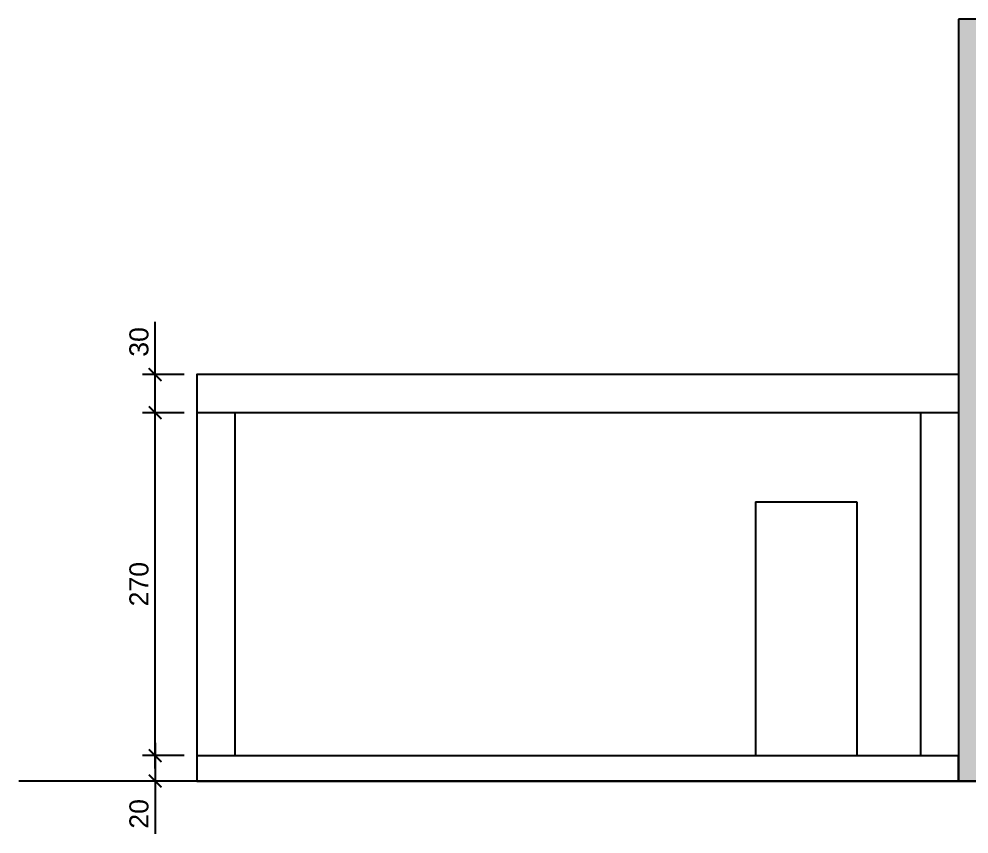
# Model space of a CAD drawing. Header units: centimetres. Extents: x -3096 to 17897, y -3131 to 15798.
# Drawn here: x 5774 to 6522, y 2072 to 2714 of the extents above; entities that cross this region are included whole.
import ezdxf

# ---------------------------------------------------------------- set-up
doc = ezdxf.new("R2010")
doc.units = ezdxf.units.CM
doc.layers.add('A-ANNO SYMB', color=3, linetype='Continuous', lineweight=13)
doc.layers.add('piu', color=6, linetype='Continuous')
doc.layers.add('Riempimenti', color=4, linetype='Continuous')
doc.styles.get("Standard").update_dxf_attribs({"font": 'arial.ttf'})
doc.dimstyles.new('1_100', dxfattribs={"dimtxt": 15, "dimasz": 10, "dimexe": 10, "dimexo": 10, "dimgap": 5, "dimtad": 2, "dimdec": 0, "dimtxsty": 'Standard', "dimblk": 'ARCHTICK', "dimcen": 2.5, "dimdle": 10, "dimadec": 0, "dimazin": 0, "dimtfac": 1, "dimtdec": 0, "dimtmove": 0, "dimatfit": 3, "dimldrblk": 'ARCHTICK', "dimfxl": 1, "dimarcsym": 0})

# ---------------------------------------------------------------- blocks, each defined once
blk = doc.blocks.new('_ArchTick')
at = {"color": 0, "linetype": 'ByBlock', "const_width": 0.15}
blk.add_lwpolyline([(-0.5, -0.5), (0.5, 0.5)], dxfattribs=at)
blk = doc.blocks.new('*D51')
at = {"layer": 'A-ANNO SYMB', "color": 0, "lineweight": -2, "transparency": 16777216}
for p, q in [((5881.34, 2433.85), (5881.34, 2475.27)), ((5904.15, 2433.85), (5871.34, 2433.85)), ((5881.34, 2393.85), (5881.34, 2433.85)), ((5904.15, 2403.85), (5871.34, 2403.85))]:
    blk.add_line(p, q, dxfattribs=at)
at = {"layer": 'Defpoints', "color": 0, "transparency": 16777216}
for p in [(5881.34, 2433.85), (5914.15, 2433.85), (5914.15, 2403.85)]:
    blk.add_point(p, dxfattribs=at)
at = {"layer": 'A-ANNO SYMB', "color": 0, "lineweight": -2, "transparency": 16777216, "xscale": 10, "yscale": 10, "zscale": 10}
for p, rotation in [((5881.34, 2433.85), 90), ((5881.34, 2403.85), 270)]:
    blk.add_blockref('_ArchTick', p, dxfattribs=dict(at, rotation=rotation))
at = {"layer": 'A-ANNO SYMB', "color": 0, "transparency": 16777216, "insert": (5868.68, 2459.56), "char_height": 15, "attachment_point": 5, "rotation": 90}
blk.add_mtext('30', dxfattribs=at)
blk = doc.blocks.new('*D54')
at = {"layer": 'A-ANNO SYMB', "color": 0, "lineweight": -2, "transparency": 16777216}
for p, q in [((5881.34, 2123.85), (5881.34, 2413.85)), ((5904.15, 2403.85), (5871.34, 2403.85)), ((5904.15, 2133.85), (5871.34, 2133.85))]:
    blk.add_line(p, q, dxfattribs=at)
at = {"layer": 'Defpoints', "color": 0, "transparency": 16777216}
for p in [(5881.34, 2403.85), (5914.15, 2403.85), (5914.15, 2133.85)]:
    blk.add_point(p, dxfattribs=at)
at = {"layer": 'A-ANNO SYMB', "color": 0, "lineweight": -2, "transparency": 16777216, "xscale": 10, "yscale": 10, "zscale": 10}
for p, rotation in [((5881.34, 2403.85), 90), ((5881.34, 2133.85), 270)]:
    blk.add_blockref('_ArchTick', p, dxfattribs=dict(at, rotation=rotation))
at = {"layer": 'A-ANNO SYMB', "color": 0, "transparency": 16777216, "insert": (5868.69, 2268.85), "char_height": 15, "attachment_point": 5, "rotation": 90}
blk.add_mtext('270', dxfattribs=at)
blk = doc.blocks.new('*D55')
at = {"layer": 'A-ANNO SYMB', "color": 0, "lineweight": -2, "transparency": 16777216}
for p, q in [((5881.34, 2143.85), (5881.34, 2113.85)), ((5904.15, 2133.85), (5871.34, 2133.85)), ((5881.34, 2113.85), (5881.34, 2072.16))]:
    blk.add_line(p, q, dxfattribs=at)
at = {"layer": 'Defpoints', "color": 0, "transparency": 16777216}
for p in [(5914.15, 2133.85), (5881.34, 2113.85), (5881.34, 2113.85)]:
    blk.add_point(p, dxfattribs=at)
at = {"layer": 'A-ANNO SYMB', "color": 0, "lineweight": -2, "transparency": 16777216, "xscale": 10, "yscale": 10, "zscale": 10}
for p, rotation in [((5881.34, 2133.85), 90), ((5881.34, 2113.85), 270)]:
    blk.add_blockref('_ArchTick', p, dxfattribs=dict(at, rotation=rotation))
at = {"layer": 'A-ANNO SYMB', "color": 0, "transparency": 16777216, "insert": (5868.69, 2088), "char_height": 15, "attachment_point": 5, "rotation": 90}
blk.add_mtext('20', dxfattribs=at)

msp = doc.modelspace()

# ---------------------------------------------------------------- hatches: boundary and pattern name
at = {"layer": 'Riempimenti', "transparency": 33554462}
h = msp.add_hatch(color=256, dxfattribs=at)
h.dxf.hatch_style = 1
h.paths.add_polyline_path([(6534.15, 2713.79), (6514.15, 2713.79), (6514.15, 2113.79), (6534.15, 2113.79)])
h.paths.add_polyline_path([(6574.15, 2713.79), (6554.15, 2713.79), (6554.15, 2113.79), (6574.15, 2113.79)])

# ---------------------------------------------------------------- linework, layer by layer
for p, q in [((6574.15, 2713.79), (6514.15, 2713.79)), ((6514.15, 2713.79), (6514.15, 2113.79)), ((6514.15, 2383.79), (6514.15, 2113.79)), ((5914.15, 2113.79), (5774.15, 2113.79)), ((7774.15, 2113.79), (5914.15, 2113.79)), ((6514.15, 2113.79), (6574.15, 2113.79))]:
    msp.add_line(p, q)
at = {"layer": 'piu'}
for p, q in [((6514.15, 2403.79), (5914.15, 2403.79)), ((5944.15, 2403.79), (5944.15, 2133.79)), ((6484.15, 2403.79), (6484.15, 2133.79)), ((6354.15, 2333.79), (6354.15, 2133.79)), ((6354.15, 2333.79), (6434.15, 2333.79)), ((6434.15, 2333.79), (6434.15, 2133.79))]:
    msp.add_line(p, q, dxfattribs=at)
for points in [[(6514.15, 2433.79), (5914.15, 2433.79), (5914.15, 2113.79)], [(5914.15, 2113.79), (6514.15, 2113.79), (6514.15, 2133.79), (5914.15, 2133.79)]]:
    msp.add_lwpolyline(points, dxfattribs=at)

# ---------------------------------------------------------------- dimensions: what is measured, and where the dimension line sits
at = {"layer": 'A-ANNO SYMB'}
for base, p1, p2, picture, middle in [((5881.34, 2433.85), (5914.15, 2403.85), (5914.15, 2433.85), '*D51', (5868.68, 2459.56)), ((5881.34, 2403.85), (5914.15, 2133.85), (5914.15, 2403.85), '*D54', (5868.69, 2268.85)), ((5881.34, 2113.85), (5914.15, 2133.85), (5881.34, 2113.85), '*D55', (5868.69, 2088))]:
    dim = msp.add_linear_dim(base=base, p1=p1, p2=p2, angle=90, dimstyle='1_100', dxfattribs=at)
    dim.commit()
    dim.dimension.update_dxf_attribs({"geometry": picture, "text_midpoint": middle})

doc.saveas('drawing.dxf')
